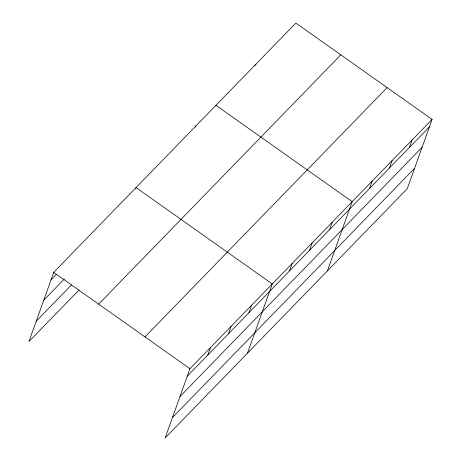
<?xml version="1.0" encoding="UTF-8"?>
<svg xmlns="http://www.w3.org/2000/svg" width="461" height="461" viewBox="0 0 461 461"><rect width="100%" height="100%" fill="white"/><g stroke="black" fill="none" stroke-linecap="round" stroke-linejoin="round"><path stroke-width="0.69" d="M432.084 119.405L189.938 368.708L165.142 437.95L407.288 188.647L432.084 119.405L295.858 23.05L53.712 272.353L28.916 341.595L78.906 290.136M135.592 188.843L136.041 187.592L272.267 283.941L247.476 353.189M195.522 127.138L195.971 125.888M255.452 65.439L255.901 64.183M207.83 355.022L210.521 347.513M228.414 333.833L231.099 326.325M248.998 312.644L251.683 305.136M289.554 270.884L292.245 263.375M309.533 250.317L312.218 242.809M329.511 229.751L332.197 222.242M327.379 270.918L352.175 201.67L215.95 105.321M369.463 188.612L372.148 181.104M389.441 168.046L392.127 160.537M409.414 147.48L412.105 139.971M51.021 279.862L56.415 274.312M43.726 300.232L64.309 279.043M36.212 321.225L71.495 284.898M98.666 304.151L340.812 54.847M144.984 336.91L387.125 87.607M187.247 376.216L429.393 126.913M179.957 396.587L422.097 147.284M172.437 417.58L414.583 168.271M53.712 272.353L189.938 368.708"/></g></svg>
